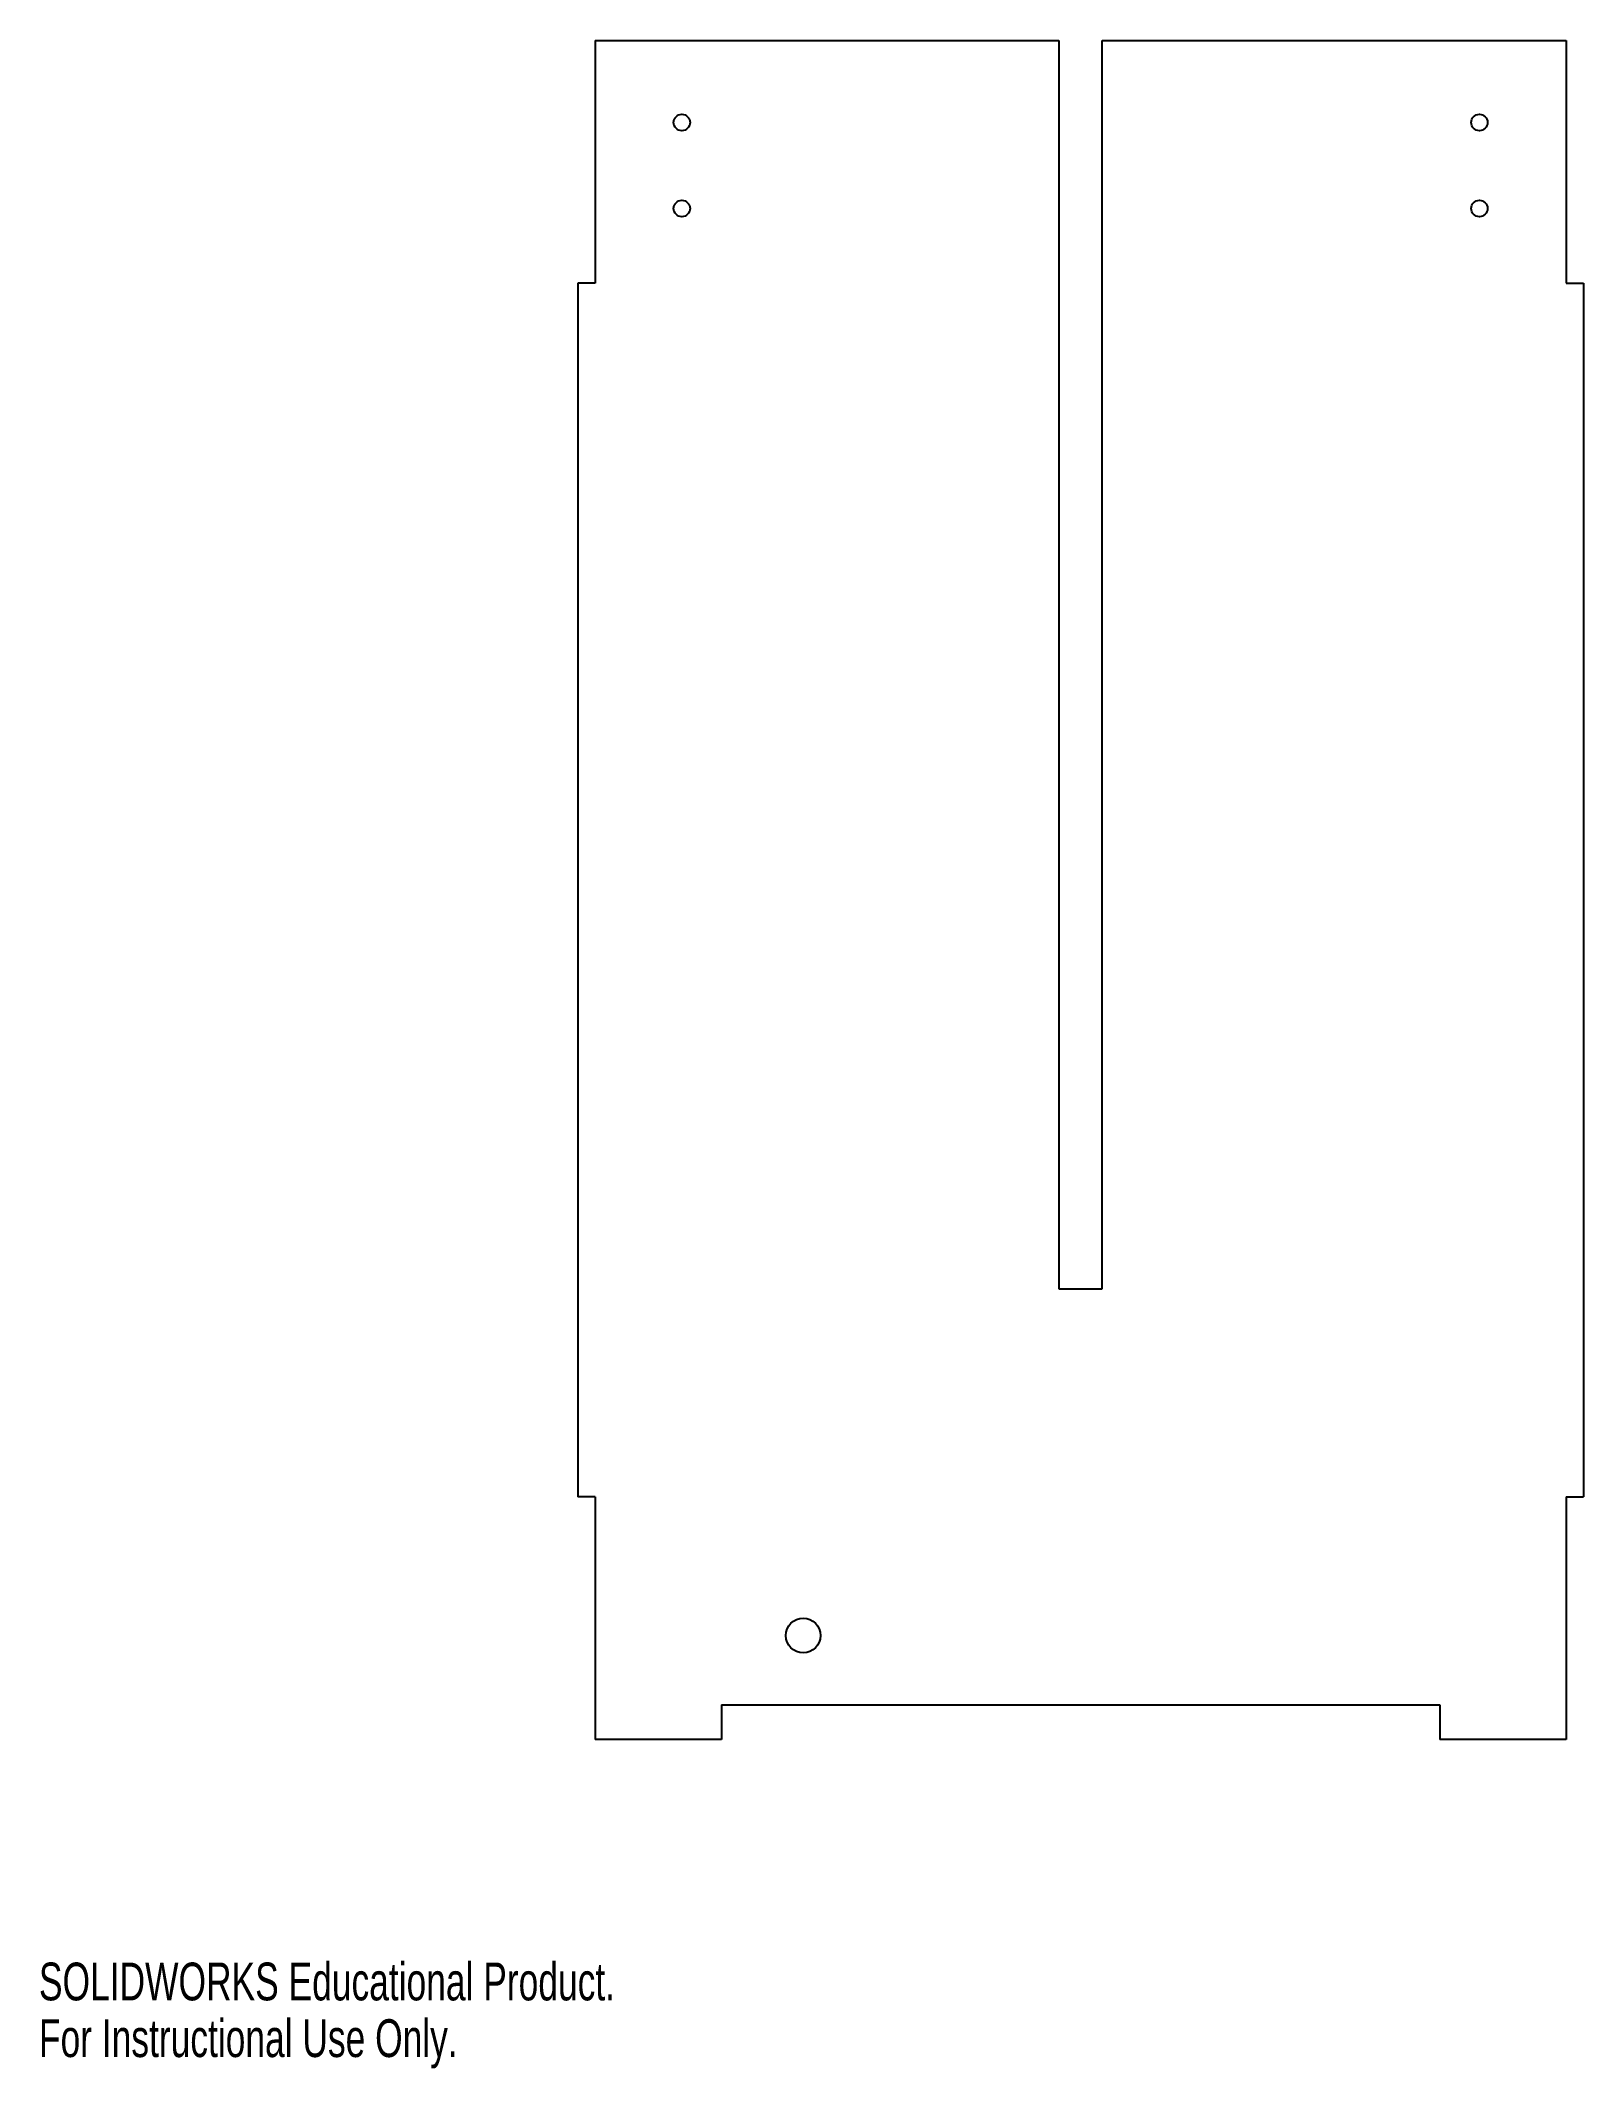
# Model space of a CAD drawing. Header units: millimetres. Extents: x 0 to 283, y 0 to 371.
import ezdxf

# ---------------------------------------------------------------- set-up
doc = ezdxf.new("R2010")
doc.units = ezdxf.units.MM
doc.styles.add('SLDTEXTSTYLE0', font='TXT', dxfattribs={"width": 0.7})

msp = doc.modelspace()

# ---------------------------------------------------------------- linework, layer by layer
at = {"color": 7, "linetype": 'Continuous', "lineweight": 25}
for p, q in [((101.85, 371.3), (101.85, 326.85)), ((101.85, 371.3), (186.78, 371.3)), ((186.78, 371.3), (186.78, 142.7)), ((194.72, 142.7), (194.72, 371.3)), ((194.72, 371.3), (279.65, 371.3)), ((279.65, 371.3), (279.65, 326.85)), ((98.67, 326.85), (98.67, 104.6)), ((101.85, 326.85), (98.67, 326.85)), ((279.65, 326.85), (282.82, 326.85)), ((282.82, 326.85), (282.82, 104.6)), ((186.78, 142.7), (194.72, 142.7)), ((101.85, 104.6), (98.67, 104.6)), ((101.85, 104.6), (101.85, 60.15)), ((279.65, 104.6), (282.82, 104.6)), ((279.65, 104.6), (279.65, 60.15)), ((124.98, 66.5), (256.52, 66.5)), ((124.98, 66.5), (124.98, 60.15)), ((256.52, 66.5), (256.52, 60.15)), ((124.98, 60.15), (101.85, 60.15)), ((279.65, 60.15), (256.52, 60.15))]:
    msp.add_line(p, q, dxfattribs=at)
for centre, radius in [((117.72, 356.3), 1.5), ((263.77, 356.3), 1.5), ((117.72, 340.55), 1.5), ((263.77, 340.55), 1.5), ((139.95, 79.2), 3.17)]:
    msp.add_circle(centre, radius, dxfattribs=at)

# ---------------------------------------------------------------- texts
at = {"color": 7, "linetype": 'Continuous', "char_height": 6.92, "attachment_point": 1, "style": 'SLDTEXTSTYLE0'}
for s, insert in [('SOLIDWORKS Educational Product.', (0, 19.3)), ('For Instructional Use Only.', (0, 8.92))]:
    msp.add_mtext(s, dxfattribs=dict(at, insert=insert))

doc.saveas('drawing.dxf')
